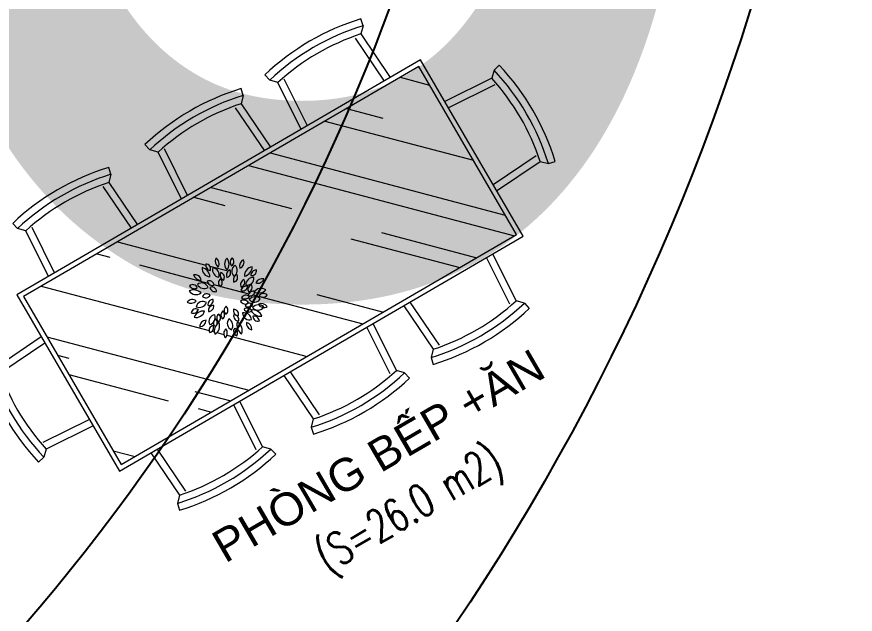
# Model space of a CAD drawing. Header units: millimetres. Extents: x 403824132 to 733479728, y 1974822364 to 2151530530.
# Drawn here: x 568587714 to 568591324, y 2063020047 to 2063022618 of the extents above; entities that cross this region are included whole.
import ezdxf
from ezdxf.enums import TextEntityAlignment as Align
from ezdxf.xclip import XClip

# ---------------------------------------------------------------- set-up
doc = ezdxf.new("R2010")
doc.units = ezdxf.units.MM
doc.linetypes.add('ACAD_ISO07W100', pattern=[3, 0, -3])
for name, color, linetype, lineweight in [('A-TEXT', 7, 'Continuous', 18), ('E- THAY', 9, 'Continuous', 20), ('LD-THAY', 9, 'Continuous', 13), ('Wipeout', 252, 'ACAD_ISO07W100', 0)]:
    doc.layers.add(name, color=color, linetype=linetype, lineweight=lineweight)
doc.layers.add('text', color=7, linetype='Continuous')
doc.styles.add('AA - Arial - Regular', font='arial.ttf', dxfattribs={"height": 250})
doc.styles.add('Dim roman', font='romans.shx', dxfattribs={"width": 0.7})
doc.styles.add('text', font='')
doc.styles.get('text').set_extended_font_data('.VnArial NarrowH')

# ---------------------------------------------------------------- blocks, each defined once
blk = doc.blocks.new('A$C2ED4656C')
blk.add_wipeout([(432.08839030116366, 909.9976919906003), (480.89988482272753, 907.6565726036897), (546.6591278930682, 896.477546115002), (608.9803413452828, 876.7846070510241), (692.174338572353, 834.3540037249222), (754.3427920304821, 787.0406448905233), (813.8926435556968, 722.7848319666591), (858.2160343534924, 653.697003869649), (891.5931961197311, 573.4454698321533), (911.2566819023268, 476.64416033405723), (913.0634836123791, 408.8786204939788), (902.6812203941336, 328.53244893428564), (877.9575039911433, 248.66377135772927), (831.5172191307465, 161.662560176017), (778.5593357249381, 96.30290054310899), (701.3356915259428, 31.654202892059402), (629.0081883249077, -8.39227097163166), (563.6190191351197, -32.03524574880794), (488.20880407570803, -46.87545004625645), (402.7755167309697, -49.013989090919495), (308.5773053277626, -33.451572822519665), (225.91232750109342, -2.7767245183677005), (146.73213312462397, 45.09999543475351), (71.55746408046619, 114.75861201532825), (24.772492047523002, 178.36796753589078), (-14.121149978636794, 256.7662589988431), (-36.76586512085484, 333.96183137377375), (-46.46968513727185, 431.3546305880118), (-41.56310677331928, 498.46924213785314), (-25.09803112737788, 571.6395144101043), (-0.5803064101564521, 634.8159364866879), (37.643403507663635, 701.4313668032701), (69.79597015563562, 743.2069996653372), (103.01222018549745, 778.0789420769579), (165.06892247921135, 827.9062572860821), (224.1967707490476, 861.949233045565), (305.1619076188727, 892.5169250959952), (368.07795281832665, 905.5166641195319), (428.3682624807116, 909.9721147218734)]).dxf.layer = 'Wipeout'
at = {"color": 8}
for radius in [480, 410]:
    blk.add_circle((433.52840295434, 429.9998520612716), radius, dxfattribs=at)
at = {"style": 'text'}
blk.add_attdef('CT1', text='', height=350, rotation=3.7061108046e-06, dxfattribs=at).set_placement((433.52840295434, 429.9998520612716), align=Align.MIDDLE)
blk = doc.blocks.new('MA LO')
at = {"layer": 'text'}
ref = blk.add_blockref('A$C2ED4656C', (-176356.4909309149, -137775.5182878971, -4.840981599999996e-06), dxfattribs=dict(at, xscale=20.97916607567742, yscale=20.97916607567742, zscale=20.97916607567742, rotation=4.338240580515711))
ref.add_attrib('CT1', 'BT-03', dxfattribs={"layer": '0', "height": 8265.389643815946, "style": 'text', "width": 0.75}).set_placement((-167969.8748449087, -128092.3370659351, -4.840981599999996e-06), align=Align.MIDDLE)
blk = doc.blocks.new('A$C67F81534')
at = {"color": 2, "linetype": 'Continuous'}
for p, q in [((505.0368122886863, 2254.250084117288), (497.9810249581933, 2284.33373191976)), ((968.5368122886866, 2254.250084117288), (975.5925996201113, 2284.33373191976)), ((505.0368122886863, 2254.250084117288), (530.3570659263058, 2228.267284944887)), ((943.2165586510673, 2228.267284944887), (968.5368122886866, 2254.250084117288)), ((530.3570659263058, 2228.267284944887), (515.381573151797, 2003.634893315146)), ((958.1920514265075, 2003.634893315146), (943.2165586510673, 2228.267284944887)), ((308.3283516196533, 2003.634893315262), (308.3283516196533, -4.17677219957e-05)), ((1183.828351619653, 2003.634893315262), (308.3283516196533, 2003.634893315262)), ((1183.828351619653, -4.17677219957e-05), (1183.828351619653, 2003.634893315262)), ((57.71316081751137, 1864.055273599108), (27.62951301410794, 1871.111060930183)), ((1434.443542421795, 1864.055273599108), (1464.527190224267, 1871.111060930183)), ((57.71316081751137, 1864.055273599108), (83.69595998991282, 1838.735019961372)), ((83.69595998991282, 1838.735019961372), (308.3283516196533, 1853.710512736696)), ((1408.460743249394, 1838.735019961372), (1183.828351619653, 1853.710512736696)), ((1434.443542421795, 1864.055273599108), (1408.460743249394, 1838.735019961372)), ((83.69595998991282, 1425.875527236843), (57.71316081751137, 1400.555273599108)), ((308.3283516196533, 1410.900034461636), (83.69595998991282, 1425.875527236843)), ((1183.828351619653, 1410.900034461636), (1408.460743249394, 1425.875527236843)), ((1408.460743249394, 1425.875527236843), (1434.443542421795, 1400.555273599108)), ((57.71316081751137, 1400.555273599108), (27.62951301410794, 1393.499486268032)), ((1434.443542421795, 1400.555273599108), (1464.527190224267, 1393.499486268032)), ((57.71316081751137, 1269.571950048907), (27.62951301410794, 1276.627737379982)), ((57.71316081751137, 1269.571950048907), (83.69595998991282, 1244.251696411054)), ((1434.443542421795, 1269.571950048907), (1408.460743249394, 1244.251696411054)), ((1434.443542421795, 1269.571950048907), (1464.527190224267, 1276.627737379982)), ((83.69595998991282, 1244.251696411054), (308.3283516196533, 1259.227189186378)), ((1408.460743249394, 1244.251696411054), (1183.828351619653, 1259.227189186378)), ((83.69595998991282, 831.3922036866423), (57.71316081751137, 806.0719500489067)), ((308.3283516196533, 816.4167109113187), (83.69595998991282, 831.3922036866423)), ((1183.828351619653, 816.4167109113187), (1408.460743249394, 831.3922036866423)), ((1408.460743249394, 831.3922036866423), (1434.443542421795, 806.0719500489067)), ((57.71316081751137, 806.0719500489067), (27.62951301410794, 799.0161627178313)), ((1434.443542421795, 806.0719500489067), (1464.527190224267, 799.0161627178313)), ((64.248076104559, 608.7750672858674), (34.16442830208689, 615.8308546169426)), ((1427.908627133816, 608.7750672858674), (1457.99227493722, 615.8308546169426)), ((64.248076104559, 608.7750672858674), (90.23087527696043, 583.4548136480153)), ((90.23087527696043, 583.4548136480153), (308.3283516196533, 597.9946454041637)), ((1401.925827961415, 583.4548136480153), (1183.828351619653, 597.9946454041637)), ((1427.908627133816, 608.7750672858674), (1401.925827961415, 583.4548136480153)), ((64.248076104559, 145.2750672858674), (34.16442830208689, 138.219279954792)), ((90.23087527696043, 170.5953209236031), (64.248076104559, 145.2750672858674)), ((308.3283516196533, 156.0554891674546), (90.23087527696043, 170.5953209236031)), ((1183.828351619653, 156.0554891674546), (1401.925827961415, 170.5953209236031)), ((1401.925827961415, 170.5953209236031), (1427.908627133816, 145.2750672858674)), ((1427.908627133816, 145.2750672858674), (1457.99227493722, 138.219279954792)), ((308.3283516196533, -4.17677219957e-05), (1183.828351619653, -4.17677219957e-05)), ((530.3570659263058, -224.6324333974626), (515.381573151797, -4.17677219957e-05)), ((958.1920514265075, -4.17677219957e-05), (943.2165586510673, -224.6324333974626)), ((505.0368122886863, -250.615232569864), (497.9810249581933, -280.6988803723361)), ((505.0368122886863, -250.615232569864), (530.3570659263058, -224.6324333974626)), ((943.2165586510673, -224.6324333974626), (968.5368122886866, -250.615232569864)), ((968.5368122886866, -250.615232569864), (975.5925996201113, -280.6988803723361))]:
    blk.add_line(p, q, dxfattribs=at)
at = {"color": 8, "linetype": 'Continuous'}
for p, q in [((561.1886273045093, 2226.211847519735), (546.3501636907458, 2003.634893315146)), ((328.9283516192809, 1983.034893315169), (328.9283516192809, 20.59995823225472)), ((1163.228351619094, 1983.034893315169), (328.9283516192809, 1983.034893315169)), ((1163.228351619094, 20.59995823225472), (1163.228351619094, 1983.034893315169)), ((85.75139741506426, 1807.903458583634), (308.3283516196533, 1822.741922197165)), ((1406.405305824242, 1807.903458583634), (1183.828351619653, 1822.741922197165)), ((308.3283516196533, 1441.86862500105), (85.75139741506426, 1456.707088614581)), ((85.75139741506426, 1213.420135033317), (308.3283516196533, 1228.258598646964)), ((1406.405305824242, 1213.420135033317), (1183.828351619653, 1228.258598646964)), ((308.3283516196533, 847.3853014508495), (85.75139741506426, 862.2237650643801)), ((328.9283516192809, 20.59995823225472), (1163.228351619094, 20.59995823225472)), ((561.1886273045093, -222.5769959723111), (546.3501636907458, -4.17677219957e-05))]:
    blk.add_line(p, q, dxfattribs=at)
at = {"color": 8}
for p, q in [((927.2234608875588, 2003.634893315146), (912.3849972737953, 2226.211847519735)), ((328.9283516192809, 1245.869158420479), (1066.094086513854, 1983.034893315169)), ((328.9283516192809, 1890.750542862573), (421.2127020722253, 1983.034893315169)), ((328.9283516192809, 1517.398162396159), (794.5650825388727, 1983.034893315169)), ((328.9283516192809, 1138.388927680091), (1163.228351619094, 1972.688927680137)), ((863.8768621627241, 1486.661247989745), (1163.228351619094, 1786.01273744693)), ((328.9283516192809, 1624.87839313643), (442.4412205750122, 1738.391262092162)), ((821.4504552911966, 1359.38202737621), (1163.228351619094, 1701.159923704457)), ((1183.828351619653, 1441.86862500105), (1406.405305824242, 1456.707088614581)), ((954.3865301543846, 1113.308867523214), (1163.228351619094, 1322.150688988506)), ((328.9283516192809, 951.7127374468837), (581.0341496877372, 1203.818535515107)), ((818.4667985718698, 875.5657594499643), (1163.228351619094, 1220.327312497655)), ((818.4667985718698, 875.5657594499643), (1163.228351619094, 1220.327312497655)), ((328.9283516192809, 866.8599237045273), (425.4706578264013, 963.4022299116476)), ((911.4828860973939, 691.3959887502715), (1163.228351619094, 943.1414542724381)), ((618.3232699073851, 777.2456072765635), (671.5438176793978, 830.4661550485761)), ((716.9432609323413, 774.042221810785), (804.985632378608, 862.0845932565861)), ((716.9432609323413, 774.042221810785), (804.985632378608, 862.0845932565861)), ((1183.828351619653, 847.3853014508495), (1406.405305824242, 862.2237650643801)), ((328.9283516192809, 487.8506889884593), (605.3281206442042, 764.2504580129172)), ((695.6868608454242, 752.7858217238681), (714.2754446882753, 771.3744055668358)), ((695.6868608454242, 752.7858217238681), (714.2754446882753, 771.3744055668358)), ((462.2402104483917, 519.3391713266028), (676.9437339818105, 734.0426948603708)), ((524.4656071923673, 581.5645680709276), (676.9437339818105, 734.0426948603708)), ((529.1864223033187, 20.59995823225472), (1163.228351619094, 654.6418875483793)), ((864.5295847943053, 644.4426874471827), (872.1641067899764, 652.0772094433196)), ((880.1511006252838, 660.0642032787435), (901.5855293506756, 681.4986320035532)), ((328.9283516192809, 108.8414542725077), (855.7776027852666, 635.6907054382609)), ((92.2863127030432, 552.6232522702776), (308.3283516196533, 567.0260548647492)), ((1050.553052395582, 451.4569203326245), (1163.228351619094, 564.1322195564862)), ((1399.870390536263, 552.6232522702776), (1183.828351619653, 567.0260548647492)), ((1121.263730513863, 426.0010762099407), (1163.228351619094, 467.9656973151723)), ((328.9283516192809, 386.0273124976084), (368.9021153319626, 426.0010762099407)), ((715.862612536177, 20.59995823225472), (1027.925635397434, 332.6629810932791)), ((308.3283516196533, 187.0240797069855), (92.2863127030432, 201.4268823013408)), ((1183.828351619653, 187.0240797069855), (1399.870390536263, 201.4268823013408)), ((1094.871847252361, 20.59995823225472), (1163.228351619094, 88.95646259910427)), ((619.6960902949795, 20.59995823225472), (654.5732549307868, 55.47712286817841)), ((927.2234608875588, -4.17677219957e-05), (912.3849972737953, -222.5769959723111))]:
    blk.add_line(p, q, dxfattribs=at)
at = {"color": 2, "linetype": 'Continuous'}
for centre, radius, start, end in [((736.7868122886866, 1266.141308836872), 1045.822171541418, 76.80048482844076, 103.1995151715592), ((736.7868122886866, 1266.141308836872), 984.0221715414186, 77.8904461773857, 102.1095538226143), ((1045.821936097927, 1632.305273599107), 1045.822171541418, 166.800484824993, 193.1995151750069), ((446.3347671413794, 1632.305273599107), 1045.822171541418, 346.8004848249929, 13.19951517500699), ((1045.821936097927, 1632.305273599107), 1014.922171541418, 166.800484824993, 193.1995151750069), ((1045.821936097927, 1632.305273599107), 984.0221715414186, 167.8904461969507, 192.1095538030492), ((446.3347671413794, 1632.305273599107), 984.0221715414186, 347.8904461969506, 12.10955380304924), ((1045.821936097927, 1037.821950048906), 1045.822171541418, 166.800484824993, 193.1995151750069), ((1045.821936097927, 1037.821950048906), 1014.922171541418, 166.800484824993, 193.1995151750069), ((446.3347671413794, 1037.821950048906), 1045.822171541418, 346.8004848249929, 13.19951517500699), ((1045.821936097927, 1037.821950048906), 984.0221715414186, 167.8904461969507, 192.1095538030492), ((446.3347671413794, 1037.821950048906), 984.0221715414186, 347.8904461969506, 12.10955380304924), ((1052.356851385906, 377.0250672858674), 1045.822171541418, 166.800484824993, 193.1995151750069), ((439.7998518534004, 377.0250672858674), 1045.822171541418, 346.8004848249929, 13.19951517500699), ((1052.356851385906, 377.0250672858674), 1014.922171541418, 166.800484824993, 193.1995151750069), ((1052.356851385906, 377.0250672858674), 984.0221715414186, 167.8904461969507, 192.1095538030492), ((439.7998518534004, 377.0250672858674), 984.0221715414186, 347.8904461969506, 12.10955380304924), ((439.7998518534004, 377.0250672858674), 1014.922171541418, 346.8004848249929, 13.19951517500699), ((736.7868122886866, 737.4935427105518), 984.0221715414186, 257.8904461773857, 282.1095538226141), ((736.7868122886866, 737.4935427105518), 1045.822171541418, 256.8004848284407, 283.1995151715593)]:
    blk.add_arc(centre, radius, start, end, dxfattribs=at)
at = {"color": 8, "linetype": 'Continuous'}
for centre, start, end in [((736.7868122886866, 1266.141308836872), 76.80048482844076, 103.1995151715592), ((446.3347671413794, 1632.305273599107), 346.8004848249929, 13.19951517500699), ((446.3347671413794, 1037.821950048906), 346.8004848249929, 13.19951517500699), ((736.7868122886866, 737.4935427105518), 256.8004848284407, 283.1995151715593)]:
    blk.add_arc(centre, 1014.922171541418, start, end, dxfattribs=at)
at = {"color": 8}
for centre, radius, start, end in [((753.3095725048332, 929.539187815506), 23.71430456975139, 148.7907800971929, 240.7624311933613), ((726.3106848886237, 922.4175661433256), 20.53877804133036, 318.6409317407038, 70.91227962468447), ((804.4162054937331, 929.1248334007105), 30.87220209516123, 137.031016933112, 215.0700487606118), ((762.9405305003747, 931.9883384035202), 26.21356438686432, 308.1934003881607, 43.90766527647505), ((698.4538130257276, 914.3084581674776), 30.87220209516123, 177.0310169432422, 255.0700487456199), ((664.8409771053119, 889.8419802953722), 26.21356438686432, 348.1934004179134, 83.90766529289235), ((746.9635007828474, 917.8355939927278), 37.56386467009188, 156.0384737119898, 244.4359237815797), ((688.1855687834324, 896.1661885550711), 44.28682309241754, 343.9865722407625, 56.48782527179212), ((781.8491265242917, 897.6381635996513), 32.21870847391171, 145.8330266303588, 240.6579535065184), ((744.2578962827101, 888.7897267848019), 29.076542895512, 318.5782775862965, 67.91270257753908), ((843.8439814401792, 900.6453499421476), 37.56386467009188, 116.0384737055574, 204.435923790608), ((784.8886479074132, 921.8273487653348), 44.28682309241754, 303.9865722332902, 16.48782525869027), ((856.2282795123756, 905.5316466687946), 23.71430456975139, 108.7907800931105, 200.7624312084795), ((830.9682415239513, 917.4307184215868), 20.53877804133036, 278.6409317388163, 30.91227958759037), ((865.1803050171579, 901.2171444548293), 26.21356438686432, 268.1934004093927, 3.907665283719358), ((895.1118898130951, 872.3635223428718), 30.87220209516123, 97.03101694599316, 175.0700487544899), ((642.9328612852843, 858.9651324599984), 20.53877804133036, 358.6409317294427, 110.9122796050728), ((659.0375189743935, 881.7751616106834), 23.71430456975139, 188.7907800966763, 280.7624312395101), ((678.2967813340945, 844.7409580952951), 29.076542895512, 358.5782775769501, 107.9127025873301), ((701.405668802559, 875.6824309839868), 32.21870847391171, 185.8330266407055, 280.6579535073986), ((764.921001647599, 871.0968917591963), 23.19747010121643, 171.2967028761516, 266.1216297543088), ((743.2236159415912, 853.7083080934825), 20.93511088476864, 344.0419538152044, 93.37637877730808), ((791.1923738447949, 856.4132832001195), 23.19747010121643, 131.2967028963692, 226.1216297105914), ((763.3940459797159, 857.0396659924882), 20.93511088476864, 304.0419538179802, 53.37637878983603), ((799.1415898073462, 887.7612370392308), 23.19747010121643, 171.2967028761516, 266.1216297543088), ((777.4442041013388, 870.3726533735171), 20.93511088476864, 344.0419538152044, 93.37637877730808), ((825.4129620045421, 873.0776284801541), 23.19747010121643, 131.2967028963692, 226.1216297105914), ((797.6146341403946, 873.7040112725226), 20.93511088476864, 304.0419538179802, 53.37637878983603), ((857.5852631740271, 862.7491726801961), 32.21870847391171, 105.8330266292887, 200.6579535094743), ((823.1010446017606, 880.1340538362273), 29.076542895512, 278.5782775971318, 27.91270253810548), ((894.5794353345409, 858.1210942801554), 32.21870847391171, 105.8330266292887, 200.6579535094743), ((860.095216761343, 875.5059754363028), 29.076542895512, 278.5782775971318, 27.91270253810548), ((630.6013881750405, 814.3490582781378), 44.28682309241754, 23.98657222476296, 96.48782523401907), ((661.6990710683167, 868.7305122999242), 37.56386467009188, 196.0384737004287, 284.4359237536527), ((698.5638202074913, 839.799987439299), 23.19747010121643, 171.2967028761516, 266.1216297543088), ((676.866434501484, 822.4114037734689), 20.93511088476864, 344.0419538152044, 93.37637877730808), ((731.1594144469127, 855.6485727191903), 23.19747010121643, 171.2967028761516, 266.1216297543088), ((709.4620287409053, 838.2599890534766), 20.93511088476864, 344.0419538152044, 93.37637877730808), ((821.8035645829513, 838.4182792821667), 20.93511088476864, 104.0419538291536, 213.3763788024706), ((795.8959165327251, 848.5144746719162), 23.19747010121643, 291.2967028932791, 26.12162972997777), ((837.6718352334574, 818.4106429163367), 23.19747010121643, 91.29670289720528, 186.1216297250427), ((816.7797117279844, 836.7589007009517), 20.93511088476864, 264.0419537876557, 13.37637878110401), ((858.797736743465, 833.7902008821255), 20.93511088476864, 104.0419538291536, 213.3763788024706), ((832.8900886932387, 843.8863962719914), 23.19747010121643, 291.2967028932791, 26.12162972997777), ((874.6660073930395, 813.7825645162958), 23.19747010121643, 91.29670289720528, 186.1216297250427), ((853.773883888498, 832.130822300911), 20.93511088476864, 264.0419537876557, 13.37637878110401), ((907.0090593993663, 825.2032864366192), 37.56386467009188, 76.03847370884714, 164.4359237748305), ((875.4621801376343, 879.3253968500065), 44.28682309241754, 263.9865722328682, 336.4878252651585), ((919.6368331369013, 820.985933551099), 23.71430456975139, 68.79078010339246, 160.7624312069568), ((907.9350972631946, 846.3379907705821), 20.53877804133036, 238.6409317275165, 350.9122795940766), ((616.7835162086412, 794.4988194222096), 26.21356438686432, 28.19340042453008, 123.9076652549712), ((626.8056935416532, 834.8471432819498), 30.87220209516123, 217.0310169407572, 295.0700487356796), ((656.0816384693608, 768.5986562287435), 29.076542895512, 38.57827760146861, 147.9127025494784), ((680.2190502965823, 789.207089448115), 20.93511088476864, 24.04195382079714, 133.3763787832126), ((685.6630459036678, 816.4743280309485), 23.19747010121643, 211.2967028780476, 306.1216297497793), ((893.17629872635, 787.3404047754593), 32.21870847391171, 65.83302665920392, 160.6579534796945), ((877.9346409020945, 822.8240248234943), 29.076542895512, 238.5782775903797, 347.9127025573092), ((928.1033473843707, 770.5837732723448), 30.87220209516123, 57.0310169454905, 135.070048727961), ((923.7211739439516, 811.9265819835708), 26.21356438686432, 228.1934004092463, 323.9076652823646), ((619.8481810167431, 756.7635163301602), 20.53877804133036, 38.64093170369578, 150.9122795846416), ((617.5230603963137, 784.5888868030161), 23.71430456975139, 228.7907801264842, 320.7624312259292), ((639.0803842302411, 714.6591024723602), 44.28682309241754, 63.98657223594262, 136.4878252255106), ((653.8952779127285, 807.1553061186568), 32.21870847391171, 225.8330266555867, 320.6579534750759), ((694.5796237532048, 767.8785904770482), 23.19747010121643, 11.2967028749682, 106.1216297506373), ((709.0212511010468, 791.6394571952987), 20.93511088476864, 184.0419538112812, 293.3763788190848), ((848.8495420366526, 759.4225096346344), 23.19747010121643, 51.29670289457854, 146.1216297076735), ((844.6392796924338, 786.9072886902139), 20.93511088476864, 224.0419538279139, 333.3763787763098), ((869.3033644370734, 748.7404043547577), 23.19747010121643, 51.29670289457854, 146.1216297076735), ((865.0931020928548, 776.2251834102208), 20.93511088476864, 224.0419538279139, 333.3763787763098), ((906.9030927196144, 726.8095834353007), 37.56386467009188, 36.03847372744939, 124.4359237630547), ((917.5258031301199, 788.5474684507353), 44.28682309241754, 223.9865722580726, 296.4878252650253), ((627.9468665383756, 776.3069183982443), 37.56386467009188, 236.0384737346472, 324.4359237499135), ((688.0071799615398, 695.9906503695528), 29.076542895512, 78.57827757628388, 187.9127025592926), ((661.5485937707126, 724.1213923216562), 32.21870847391171, 265.8330266591307, 0.657953496443712), ((689.3482252154497, 732.8333640780763), 20.93511088476864, 64.04195383076792, 173.3763787919929), ((675.991524699144, 757.2206135886954), 23.19747010121643, 251.2967028811536, 346.1216297266976), ((717.8041093759238, 728.9710123980185), 20.93511088476864, 64.04195383076792, 173.3763787919929), ((704.4474088586867, 753.3582619087538), 23.19747010121643, 251.2967028811536, 346.1216297266976), ((808.8839149530977, 729.2572490370368), 23.19747010121643, 11.2967028749682, 106.1216297506373), ((823.3255423009397, 753.018115755287), 20.93511088476864, 184.0419538112812, 293.3763788190848), ((819.4953210335224, 707.0500864770728), 23.19747010121643, 11.2967028749682, 106.1216297506373), ((833.9369483813642, 730.8109531953232), 20.93511088476864, 184.0419538112812, 293.3763788190848), ((871.968792071566, 706.6964605139801), 32.21870847391171, 25.83302662350416, 120.657953522749), ((883.1014361223206, 743.6756392808165), 29.076542895512, 198.5782775724241, 307.9127025817846), ((913.8656664425508, 715.4619271841362), 23.71430456975139, 28.79078011280209, 120.7624312387382), ((921.1976049654187, 742.4044605876552), 20.53877804133036, 198.6409317346123, 310.9122795844135), ((641.2547677746043, 690.5709803840144), 26.21356438686432, 68.19340042037337, 163.9076652703753), ((622.9967983989045, 727.9217211048817), 30.87220209516123, 257.0310169505902, 335.0700487343631), ((667.8582225125282, 663.6339897041908), 20.53877804133036, 78.64093175348212, 190.9122795979398), ((648.1912734191864, 683.4549014355289), 23.71430456975139, 268.7907800950886, 0.7624312215181508), ((709.6551404530181, 643.742359429365), 44.28682309241754, 103.9865722140851, 176.4878252487975), ((661.4999188641085, 683.8108390071426), 37.56386467009188, 276.0384737253882, 4.435923778585114), ((732.577911143191, 695.5167055220807), 20.93511088476864, 104.0419538291536, 213.3763788024706), ((706.6702630929649, 705.6129009119466), 23.19747010121643, 291.2967028932791, 26.12162972997777), ((759.1350901303813, 660.8910335163819), 29.076542895512, 118.5782775948077, 227.9127025302745), ((720.7845448376611, 665.4331806757255), 32.21870847391171, 305.8330266173708, 40.6579534817096), ((766.5302764326334, 705.8221182367997), 20.93511088476864, 144.0419538272502, 253.376378768183), ((740.1941573200747, 696.9031374386979), 23.19747010121643, 331.2967028990589, 66.12162973566589), ((789.680457552895, 694.7179931168213), 20.93511088476864, 144.0419538272502, 253.376378768183), ((763.3443384403363, 685.7990123187193), 23.19747010121643, 331.2967028990589, 66.12162973566589), ((836.183829295449, 679.7233063702002), 29.076542895512, 158.5782775742901, 267.9127025796373), ((803.8859712798147, 658.5515376363182), 32.21870847391171, 345.8330266293827, 80.65795349390262), ((821.9861082332209, 684.8973079170099), 23.19747010121643, 11.2967028749682, 106.1216297506373), ((836.4277355810626, 708.6581746352604), 20.93511088476864, 184.0419538112812, 293.3763788190848), ((832.5975143136458, 662.6901453570463), 23.19747010121643, 11.2967028749682, 106.1216297506373), ((847.0391416614873, 686.4510120752965), 20.93511088476864, 184.0419538112812, 293.3763788190848), ((891.3974801898003, 691.9695651936341), 44.28682309241754, 183.9865722399763, 256.4878252459025), ((843.5756643880159, 651.5037480947793), 37.56386467009188, 356.0384737165126, 84.43592376679983), ((887.9535085102543, 671.4094619737007), 30.87220209516123, 17.03101695474533, 95.07004873589594), ((911.171214096248, 705.896697607357), 26.21356438686432, 188.193400413286, 283.9076653069527), ((726.8043612763285, 626.6874541525029), 26.21356438686432, 108.1934004232149, 203.9076652864225), ((688.8093519555404, 643.5637849953491), 30.87220209516123, 297.0310169320955, 15.07004876159935), ((809.3029440129175, 634.7815613033018), 44.28682309241754, 143.986572256915, 216.4878252644041), ((746.6583819035443, 634.5222176583483), 37.56386467009188, 316.0384737251925, 44.43592376169604), ((864.5500898221508, 654.2617817238205), 20.53877804133036, 158.6409317139718, 270.9122796256069), ((841.6151724169031, 638.3354829595191), 23.71430456975139, 348.7907801210488, 80.762431206845), ((764.4985537780448, 623.1528932008658), 20.53877804133036, 118.6409317018828, 230.9122795738968), ((736.692160256207, 625.6949212733888), 23.71430456975139, 308.7907801278161, 40.76243120465117), ((833.4026911417022, 632.7400525581324), 26.21356438686432, 148.1934004024869, 243.9076652751012), ((793.4489290118217, 621.2453508103499), 30.87220209516123, 337.031016944143, 55.07004875114882)]:
    blk.add_arc(centre, radius, start, end, dxfattribs=at)
blk = doc.blocks.new('TANG 1 BT1')
at = {"rotation": 270}
blk.add_blockref('A$C67F81534', (7151988.601300656, 838240.8290966131), dxfattribs=at)
at = {"layer": 'A-TEXT', "style": 'AA - Arial - Regular'}
blk.add_text('PHÒNG BẾP +ĂN', height=140, dxfattribs=at).set_placement((7152981.721119871, 836555.9618403676), align=Align.MIDDLE_CENTER)
at = {"layer": 'A-TEXT', "style": 'Dim roman', "width": 0.7}
blk.add_text('(S=26.0 m2)', height=140, dxfattribs=at).set_placement((7152981.721119871, 836297.302491865), align=Align.MIDDLE_CENTER)
blk = doc.blocks.new('MBT1 BT1')
at = {"layer": 'E- THAY'}
blk.add_blockref('TANG 1 BT1', (-73138.04684661701, 193430.5469893871), dxfattribs=at)

msp = doc.modelspace()

# ---------------------------------------------------------------- block references
at = {"layer": 'text'}
ref = msp.add_blockref('MA LO', (568749753.6617069, 2063154168.719025, 0.2756072640632745), dxfattribs=dict(at, xscale=1.003354102868895, yscale=1.003354102868895, zscale=1.003354102868895))
XClip(ref).set_block_clipping_path([(-316424.539342165, -390165.64821219444), (376192.51258111, 195593.37861585617)])

# ---------------------------------------------------------------- next in the draw order: block references
at = {"layer": 'LD-THAY', "xscale": 1.003354102868896, "yscale": 1.003354102868896, "zscale": 1.003354102868896, "rotation": 30.1906983248881}
msp.add_blockref('MBT1 BT1', (562968932.9802475, 2058555216.592049, -0.06537003666157411), dxfattribs=at)

# ---------------------------------------------------------------- next in the draw order: block references
msp.add_blockref('MBT1 BT1', (562968932.9802475, 2058555216.592049, -0.06537003666157411), dxfattribs=at)

doc.saveas('drawing.dxf')
